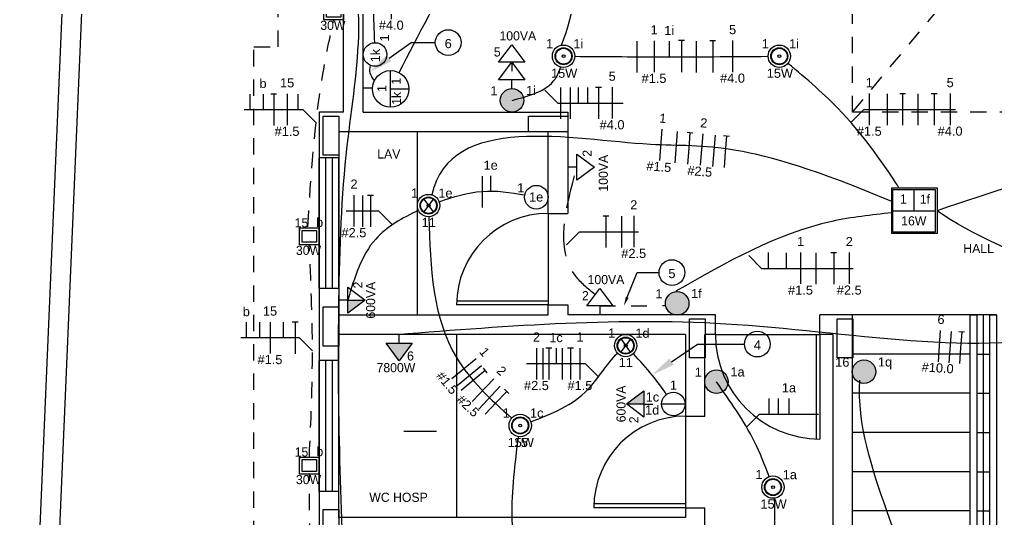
# Model space of a CAD drawing. Header units: metres. Extents: x 134.3 to 218.4, y -41.5 to 17.9.
# Drawn here: x 138.76 to 146.23, y -17.03 to -13.21 of the extents above; entities that cross this region are included whole.
import ezdxf
from ezdxf import colors
from ezdxf.entities.mleader import LeaderData, LeaderLine
from ezdxf.enums import TextEntityAlignment as Align
from ezdxf.math import Vec2, Vec3

# ---------------------------------------------------------------- set-up
doc = ezdxf.new("R2010")
doc.units = ezdxf.units.M
doc.header["$MEASUREMENT"] = 0
for name, pattern in [('CACHE', [0.239999994635582, 0.119999997317791, -0.119999997317791]), ('DASHED2', [0.375, 0.25, -0.125]), ('HIDDEN', [9.524999999999999, 6.35, -3.175]), ('HIDDEN2', [0.1875, 0.125, -0.0625])]:
    doc.linetypes.add(name, pattern=pattern)
for name, color, linetype in [('A-ALVENARIA', 252, 'Continuous'), ('A-esquadrias', 253, 'Continuous'), ('A-projeção', 253, 'HIDDEN'), ('A-TEXTO', 7, 'Continuous'), ('DIAGRAMA UNIFILAR', 6, 'Continuous'), ('ELETRICA', 2, 'Continuous'), ('ELETRODUTO', 4, 'Continuous')]:
    doc.layers.add(name, color=color, linetype=linetype)
doc.styles.add('T1', font='arial.ttf')

# ---------------------------------------------------------------- blocks, each defined once
blk = doc.blocks.new('P12X30V')
at = {"layer": 'A-ALVENARIA'}
for p, q in [((-0.05999999999949068, 0.1500000000000909), (0.06000000000040018, 0.1500000000000909)), ((-0.05999999999949068, -0.1500000000000909), (-0.05999999999949068, 0.1500000000000909)), ((0.06000000000040018, 0.1500000000000909), (0.06000000000040018, -0.1500000000000909)), ((0.06000000000040018, -0.1500000000000909), (-0.05999999999949068, -0.1500000000000909))]:
    blk.add_line(p, q, dxfattribs=at)
blk = doc.blocks.new('TOMADA BAIXA')
at = {"layer": 'ELETRICA', "color": 3}
for p, q in [((-0.09974938848313286, 0.06773035395650595), (0.0002649934379519436, 0.2015772402855589)), ((0.0002649934379519436, 0.2015772402855589), (0.09974938848225179, 0.06773035395650595)), ((0.09974938848225179, 0.06773035395650595), (-0.09974938848313286, 0.06773035395650595)), ((0, 0.06773035395650595), (0, 0))]:
    blk.add_line(p, q, dxfattribs=at)
at = {"color": 3}
blk.add_attdef('POTENCIA', text='', height=0.07, dxfattribs=at).set_placement((0.04711942302499805, 0.2344579187453812), align=Align.CENTER)
blk.add_attdef('CIRCUITO', text='', height=0.07, dxfattribs=at).set_placement((-0.0844135197800382, 0.1113103546743834), align=Align.RIGHT)
blk = doc.blocks.new('PANDORA 1C')
at = {"layer": 'ELETRICA'}
for centre, radius in [((-0.0004069373287336475, 8.39260115981233e-06), 0.08566511403198339), ((-0.0004069373287336475, 8.39260115981233e-06), 0.06507261782051077), ((-0.0004069373287336475, 8.39260115981233e-06), 0.06052334314590212), ((0, 0), 0.01058649644693766)]:
    blk.add_circle(centre, radius, dxfattribs=at)
at = {"style": 'T1'}
blk.add_attdef('CIRCUITO', text='', height=0.07, dxfattribs=at).set_placement((-0.0802396336511322, 0.06097256485399496), align=Align.RIGHT)
blk.add_attdef('RETORNO', (0.07402495489171601, 0.06046307500142578), '', height=0.07, dxfattribs=at)
blk.add_attdef('POTENCIA', text='', height=0.07, dxfattribs=at).set_placement((0.003957231896949853, -0.1648370230679106), align=Align.CENTER)
blk = doc.blocks.new('ORBITA')
at = {"layer": 'ELETRICA'}
for p, q in [((0.03581404838692492, 0.04878964033170519), (-0.0358140483868965, -0.04878964033170519)), ((-0.0354145089034148, 0.04908041997256873), (0.03541450890347164, -0.04908041997256873))]:
    blk.add_line(p, q, dxfattribs=at)
for centre, radius in [((2.842170943040401e-14, 0), 0.08566511403198339), ((2.842170943040401e-14, 0), 0.06507261782051077), ((2.842170943040401e-14, 0), 0.06052334314590212), ((0.0004069373287620692, -8.392601188234039e-06), 0.01058649644693766)]:
    blk.add_circle(centre, radius, dxfattribs=at)
at = {"style": 'T1'}
blk.add_attdef('CIRCUITO', text='', height=0.07, dxfattribs=at).set_placement((-0.07983269632237013, 0.06096417225280673), align=Align.RIGHT)
blk.add_attdef('RETORNO', (0.074313932916084, 0.06008880107931416), '', height=0.07, dxfattribs=at)
blk.add_attdef('POTENCIA', text='', height=0.07, dxfattribs=at).set_placement((0.001138011831767649, -0.163761498567973), align=Align.CENTER)
blk = doc.blocks.new('MINOTAURO PE')
at = {"layer": 'ELETRICA'}
for p, q in [((-0.1711975551135083, -0.1734061335626222), (-0.1711975551135083, 0.1764286654211276)), ((-0.1711975551135083, 0.1764286654211276), (0.1760317666816604, 0.1764286654211276)), ((-0.1622336288772885, -0.1620657256267179), (-0.1622336288772885, 0.1620657256267179)), ((-0.1622336288772885, 0.1620657256267179), (0.1622336288772885, 0.1620657256267179)), ((0, 0), (0, 0.1620657256267179)), ((0.1622336288772885, 0.1620657256267179), (0.1622336288772885, 0.001511265929252659)), ((0.1760317666816604, 0.1764286654211276), (0.1760317666816604, -0.1734061335626222)), ((-0.1622336288772885, 0), (0.1622336288772885, 0)), ((0.1622336288772885, 0.001511265929252659), (0.1622336288772885, -0.1620657256267179)), ((0.1760317666816604, -0.1734061335626222), (-0.1711975551135083, -0.1734061335626222)), ((0.1622336288772885, -0.1620657256267179), (-0.1622336288772885, -0.1620657256267179))]:
    blk.add_line(p, q, dxfattribs=at)
for p in [(-0.08138105776581028, 0.05594650979552965), (-0.001983298316162951, -0.1115673154176338)]:
    blk.add_attdef('POTENCIA', text='', height=0.07).set_placement(p, align=Align.CENTER)
blk.add_attdef('RETORNO', text='', height=0.07).set_placement((0.08269363253091913, 0.09089048470390942), align=Align.MIDDLE)
blk = doc.blocks.new('ARANDELA PIPE')
blk.add_line((0.0754888453522881, 0.05796103639751499), (0.07550200720044646, 0.198855621875548))
at = {"layer": 'ELETRICA'}
for p, q in [((0.2154509174406912, 0.05783316117198022), (-0.06447325044886922, 0.05786247524746831)), ((0.06941862592316762, -0.08094460601774765), (0.06941862592316762, -0.1510229007232153)), ((0.1195050743717493, -0.1510229007232153), (0.01785753983933115, -0.1510229007232153))]:
    blk.add_line(p, q, dxfattribs=at)
blk.add_circle((0.0754889425990939, 0.05888965961832958), 0.1399659622569968, dxfattribs=at)
for tag, p in [('CIRCUITO', (0.0167018470271083, 0.0657455821969919)), ('RETORNO', (0.1478538591619802, 0.0686163668323748)), ('POTENCIA', (0.07268269619304513, -0.04364572888141849))]:
    blk.add_attdef(tag, text='', height=0.07).set_placement(p, align=Align.CENTER)
blk = doc.blocks.new('INTERRUPTOR SIMPLES UMA SEÇÃO')
at = {"layer": 'ELETRICA', "color": 3}
blk.add_circle((0.0579703026845948, -0.0001144189579748156), 0.09038497001393164, dxfattribs=at)
at = {"layer": 'ELETRICA', "color": 3, "style": 'T1'}
blk.add_attdef('CIRCUITO', text='', height=0.07, dxfattribs=at).set_placement((-0.03409850353836119, 0.03627445927574735), align=Align.RIGHT)
blk.add_attdef('RETORNO', text='', height=0.07, dxfattribs=at).set_placement((0.0562332305185671, -0.03342248578538387), align=Align.CENTER)
blk = doc.blocks.new('INTERRUTOR PARALELO')
h = blk.add_hatch(color=3)
h.dxf.hatch_style = 1
h.paths.add_polyline_path([(-0.08990432837336129, 0.05797033665575624, 1), (0.0900956716266387, 0.05797033665575624, 1)])
at = {"layer": 'ELETRICA', "color": 3}
blk.add_circle((9.567162663870477e-05, 0.05797033665575624), 0.09, dxfattribs=at)
at = {"color": 3, "style": 'T1'}
blk.add_attdef('CIRCUITO', text='', height=0.07, dxfattribs=at).set_placement((-0.1115316355115885, 0.0962458779891559), align=Align.RIGHT)
blk.add_attdef('RETORNO', (0.1066648341840718, 0.09808434907999902), '', height=0.07, dxfattribs=at)
blk = doc.blocks.new('INTERRUPTOR DUAS SEÇÕES')
at = {"layer": 'ELETRICA', "color": 3}
blk.add_line((0.03202958439822737, -0.01308951348845441), (-0.1479704156017726, -0.0130895134884544), dxfattribs=at)
blk.add_circle((-0.05797041560177263, -0.01308951348845441), 0.09, dxfattribs=at)
at = {"layer": 'ELETRICA', "color": 3, "style": 'T1'}
blk.add_attdef('CIRCUITO', text='', height=0.07, dxfattribs=at).set_placement((-0.05718645727857907, 0.1318213657047275), align=Align.MIDDLE_CENTER)
for tag, p in [('RETORNO1', (-0.1668040925833578, 0.005821511724923401)), ('RETORNO2', (-0.1658751295896237, -0.0938810670275072))]:
    blk.add_attdef(tag, text='', height=0.07, dxfattribs=at).set_placement(p, align=Align.RIGHT)
blk = doc.blocks.new('REFLETOR HOLOFOTE')
at = {"layer": 'ELETRICA'}
for p, q in [((-0.07499999999998863, 0.1300000000000026), (0.07500000000001705, 0.1300000000000026)), ((-0.07499999999998863, 0), (-0.07499999999998863, 0.1300000000000026)), ((-0.07499999999998863, 0.1300000000000026), (-0.07499999999998863, 0.110000000000003)), ((-0.0549999999999784, 0.110000000000003), (0.05500000000000682, 0.110000000000003)), ((-0.0549999999999784, 0.02000000000000313), (-0.05500000000000682, 0.110000000000003)), ((0.05500000000000682, 0.110000000000003), (0.05500000000000682, 0.02000000000000313)), ((0.07500000000001705, 0.1300000000000026), (0.07500000000001705, 0)), ((0.07500000000001705, 0.1300000000000026), (0.07500000000001705, 0.110000000000003)), ((-0.07499999999998863, 0), (-0.07499999999998863, 0.02000000000000313)), ((0.07500000000001705, 0), (-0.07499999999998863, 0)), ((0.05500000000000682, 0.02000000000000313), (-0.0549999999999784, 0.02000000000000313)), ((0.07500000000001705, 0), (0.07500000000001705, 0.02000000000000313))]:
    blk.add_line(p, q, dxfattribs=at)
blk.add_attdef('RETORNO', text='', height=0.07).set_placement((0.106001681988777, 0.1371687631710776), align=Align.RIGHT)
blk.add_attdef('CIRCUITO', (-0.1120701437672267, 0.1334416269823738), '', height=0.07)
blk.add_attdef('POTENCIA', text='', height=0.07).set_placement((-0.005928180308698572, -0.07714158448719954), align=Align.CENTER)
blk = doc.blocks.new('TOMADA ALTA')
at = {"layer": 'ELETRICA'}
h = blk.add_hatch(color=3, dxfattribs=at)
h.paths.add_polyline_path([(0.01249999999998863, 0.06773035395650595), (0.09974938848222337, 0.06773035395650595), (0.01249999999998863, 0.1851161909740711)])
h.paths.add_polyline_path([(-0.01249999999998863, 0.06773035395650595), (0.01249999999998863, 0.06773035395650595), (0.01249999999998863, 0.1851161909740711), (0.001429712163968588, 0.2000102209067052, -0.005850676231066628), (-0.0009104703348725707, 0.2000041448670515), (-0.01249999999998863, 0.1844941509052092)])
h.paths.add_polyline_path([(-0.09974938848316128, 0.06773035395647753), (-0.01249999999998863, 0.06773035395650595), (-0.01249999999998863, 0.1844941509052092)])
at = {"layer": 'ELETRICA', "color": 3}
for p, q in [((-0.09974938848316128, 0.06773035395647753), (0.0002649934379235219, 0.2015772402855589)), ((0.0002649934379235219, 0.2015772402855589), (0.09974938848222337, 0.06773035395650595)), ((0.09974938848222337, 0.06773035395650595), (-0.09974938848316128, 0.06773035395647753)), ((0, 0.06773035395650595), (0, 0))]:
    blk.add_line(p, q, dxfattribs=at)
at = {"color": 3}
blk.add_attdef('POTENCIA', text='', height=0.07, dxfattribs=at).set_placement((0.02430235107056489, 0.2190974136470485), align=Align.CENTER)
blk.add_attdef('CIRCUITO', text='', height=0.07, dxfattribs=at).set_placement((-0.06613245984283034, 0.129644983554087), align=Align.RIGHT)
blk = doc.blocks.new('TOMADA MEDIA')
at = {"layer": 'ELETRICA'}
blk.add_hatch(color=3, dxfattribs=at).paths.add_polyline_path([(0.09974938848222337, 0.06773035395650595), (0.0002649934379235219, 0.2015772402855589), (-2.842170943040401e-14, 0.2012226058231192), (0, 0.06773035395650595)])
at = {"layer": 'ELETRICA', "color": 3}
for p, q in [((-0.09974938848316128, 0.06773035395647753), (0.0002649934379235219, 0.2015772402855589)), ((0, 0.06773035395650595), (-2.842170943040401e-14, 0.2019337640051901)), ((0.0002649934379235219, 0.2015772402855589), (0.09974938848222337, 0.06773035395650595)), ((0.09974938848222337, 0.06773035395650595), (-0.09974938848316128, 0.06773035395647753)), ((0, 0.06773035395650595), (0, 0))]:
    blk.add_line(p, q, dxfattribs=at)
at = {"color": 3}
blk.add_attdef('POTENCIA', text='', height=0.07, dxfattribs=at).set_placement((0.0008583308241878196, 0.2077314842603082), align=Align.CENTER)
blk.add_attdef('CIRCUITO', text='', height=0.07, dxfattribs=at).set_placement((-0.09469924507881489, 0.110028858060659), align=Align.RIGHT)
blk = doc.blocks.new('APOIO UNIFILAR')
at = {"layer": 'DIAGRAMA UNIFILAR'}
for p, q in [((0, 0), (0.09899494936610154, 0.0989949493661122)), ((0.09899494936610154, 0.0989949493661122), (0.5489949493661186, 0.0989949493661122))]:
    blk.add_line(p, q, dxfattribs=at)
blk = doc.blocks.new('RETORNO PARALELO INTERMEDIARIO')
at = {"layer": 'DIAGRAMA UNIFILAR'}
blk.add_line((0, 0.1200000000000045), (0, 0), dxfattribs=at)
blk = doc.blocks.new('CONDUTOR FASE')
at = {"layer": 'DIAGRAMA UNIFILAR'}
blk.add_line((0, 0.1200000000000045), (0, -0.1200000000000045), dxfattribs=at)
blk = doc.blocks.new('CONDUTOR TERRA')
at = {"layer": 'DIAGRAMA UNIFILAR'}
for p, q in [((0.02250000000000796, 0.1200000000000045), (-0.02250000000000796, 0.1200000000000045)), ((0, 0.1200000000000045), (0, 0)), ((0, 0), (0, -0.1200000000000045))]:
    blk.add_line(p, q, dxfattribs=at)
blk = doc.blocks.new('RETORNO LAMPADA')
at = {"layer": 'DIAGRAMA UNIFILAR'}
blk.add_line((0, 0.1199999084725256), (0, -9.152747892926527e-08), dxfattribs=at)
at = {"layer": 'DIAGRAMA UNIFILAR', "style": 'T1'}
blk.add_attdef('RETORNO', text='', height=0.07, dxfattribs=at).set_placement((0.0001152021416939153, 0.1664967259077362), align=Align.CENTER)
blk = doc.blocks.new('APOIO PEQUENO UNIFILAR')
at = {"layer": 'DIAGRAMA UNIFILAR'}
for p, q in [((0, 0), (0.09899494936610154, 0.0989949493661122)), ((0.09899494936610154, 0.0989949493661122), (0.34899494936613, 0.0989949493661122))]:
    blk.add_line(p, q, dxfattribs=at)
blk = doc.blocks.new('APOIO SIMPLES UNIFILAR')
at = {"layer": 'DIAGRAMA UNIFILAR'}
blk.add_line((0, 0), (0.2500000000000284, 0), dxfattribs=at)
blk = doc.blocks.new('FASE CIRCUITO')
blk.add_line((-0.0006595381719769478, 0.1217348390714454), (-0.0006595381719769478, -0.1182651609285637))
at = {"style": 'T1'}
blk.add_attdef('SEÇÃO', text='', height=0.07, dxfattribs=at).set_placement((-0.0009994579024756867, -0.2000321175484542), align=Align.CENTER)
at = {"layer": 'DIAGRAMA UNIFILAR', "style": 'T1'}
blk.add_attdef('CIRCUITO', text='', height=0.07, dxfattribs=at).set_placement((-0.0003894223512865835, 0.1712448159555833), align=Align.CENTER)
blk = doc.blocks.new('detalhe')
at = {"layer": 'DIAGRAMA UNIFILAR'}
blk.add_circle((0.09863945285275122, 0), 0.09863945285276156, dxfattribs=at)
at = {"layer": 'DIAGRAMA UNIFILAR', "style": 'T1'}
blk.add_attdef('NUMERO', text='', height=0.07, dxfattribs=at).set_placement((0.09863945285275122, -0.04223514421899588), align=Align.CENTER)

msp = doc.modelspace()

# ---------------------------------------------------------------- linework, layer by layer
at = {"layer": 'A-ALVENARIA'}
for p, q in [((139.7721766298354, 2.956554743111724, 0.284), (138.7600015530615, -20.71504958995058, 0.284)), ((141.2385923497336, -13.91504958995051, 0.284), (141.2385923497336, -9.56504958995049, 0.284)), ((141.3885923497336, -13.91504958995051, 0.284), (141.3885923497336, -9.715049589950468, 0.284)), ((141.2385923497336, -13.91504958995051, 0.284), (141.0525905256908, -13.91504958995051, 0.284)), ((141.0525905256908, -13.91504958995051, 0.284), (141.0525905256904, -17.86504958995044, 0.284)), ((141.3885923497336, -13.91504958995051, 0.284), (142.9525905256905, -13.91504958995051, 0.284)), ((142.9525905256905, -13.91504958995051, 0.284), (142.9525905256905, -14.69004958995072, 0.284)), ((142.8025905256899, -14.06504958995049, 0.284), (141.2025905256909, -14.06504958995049, 0.284)), ((141.2025905256909, -14.06504958995049, 0.284), (141.2025905256909, -15.46504958995047, 0.284)), ((141.8025905256908, -14.06504958995049, 0.284), (141.8025905256908, -15.46504958995047, 0.284)), ((142.8025905256899, -14.69004958995072, 0.284), (142.8025905256904, -14.06504958995049, 0.284)), ((141.2025905256914, -14.26504958995031, 0.284), (141.0525905256913, -14.26504958995031, 0.284)), ((142.8025905256908, -14.69004958995072, 0.284), (142.9525905256914, -14.69004958995072, 0.284)), ((141.2025905256914, -15.26504958995031, 0.284), (141.0525905256913, -15.26504958995031, 0.284)), ((142.8025905256904, -15.46504958995035, 0.284), (142.8025905256899, -15.39004958995054, 0.284)), ((142.8025905256908, -15.39004958995054, 0.284), (142.9525905256905, -15.39004958995054, 0.284)), ((142.9525905256905, -15.39004958995042, 0.284), (142.9525905256905, -15.46504958995058, 0.284)), ((141.2025905256909, -15.46504958995047, 0.284), (142.8025905256904, -15.46504958995035, 0.284)), ((144.0823574371192, -15.46504958995058, 0.284), (142.95259052569, -15.46504958995058, 0.284)), ((144.0823574371192, -15.61504958995056, 0.284), (144.0823574371192, -15.4650495899507, 0.284)), ((146.1323574371199, -15.46504958995058, 0.284), (144.882357437119, -15.46504958995058, 0.284)), ((144.8823574371194, -15.61504958995044, 0.284), (144.8823574371194, -15.46504958995058, 0.284)), ((145.1323574371194, -18.86504958995056, 0.284), (145.1323574371194, -15.46504958995058, 0.284)), ((146.1323574371194, -17.86504958995056, 0.284), (146.1323574371199, -15.46504958995058, 0.284)), ((143.852590525691, -15.61504958995056, 0.284), (141.2025905256905, -15.61504958995056, 0.284)), ((141.2025905256905, -17.01504958995076, 0.284), (141.2025905256909, -15.61504958995056, 0.284)), ((143.852590525691, -15.61504958995056, 0.284), (143.852590525691, -16.24004958995079, 0.284)), ((144.0823574371192, -15.61504958995056, 0.284), (144.0025905256907, -15.61504958995056, 0.284)), ((144.0025905256911, -16.24004958995079, 0.284), (144.0025905256911, -15.61504958995044, 0.284)), ((144.9823574371193, -15.61504958995056, 0.284), (144.8823574371194, -15.61504958995056, 0.284)), ((144.9823574371189, -20.56504958995049, 0.284), (144.9823574371193, -15.61504958995056, 0.284)), ((146.0323574371204, -15.76504958995065, 0.284), (145.1323574371199, -15.76504958995054, 0.284)), ((146.0823574371192, -15.76504958995054, 0.284), (146.1823574371192, -15.76504958995065, 0.284)), ((141.2025905256909, -15.8150495899506, 0.284), (141.0525905256908, -15.8150495899506, 0.284)), ((146.0323574371204, -16.06504958995049, 0.284), (145.1323574371199, -16.06504958995049, 0.284)), ((146.0823574371192, -16.06504958995049, 0.284), (146.1823574371192, -16.06504958995049, 0.284)), ((143.852590525691, -16.24004958995079, 0.284), (144.0025905256916, -16.24004958995079, 0.284)), ((146.0323574371204, -16.36504958995044, 0.284), (145.1323574371199, -16.36504958995044, 0.284)), ((146.0823574371192, -16.36504958995044, 0.284), (146.1823574371192, -16.36504958995044, 0.284)), ((146.03235743712, -16.6650495899504, 0.284), (145.1323574371199, -16.6650495899504, 0.284)), ((146.0823574371192, -16.6650495899504, 0.284), (146.1823574371196, -16.6650495899504, 0.284)), ((141.2025905256909, -16.8150495899506, 0.284), (141.0525905256908, -16.8150495899506, 0.284)), ((143.852590525691, -16.94004958995049, 0.284), (143.852590525691, -17.01504958995054, 0.284)), ((143.852590525691, -16.9400495899506, 0.284), (144.0025905256907, -16.9400495899506, 0.284)), ((144.0025905256911, -17.16504958995051, 0.284), (144.0025905256911, -16.9400495899506, 0.284)), ((143.852590525691, -17.01504958995054, 0.284), (141.2025905256905, -17.01504958995065, 0.284)), ((146.03235743712, -16.96504958995047, 0.284), (145.1323574371199, -16.96504958995035, 0.284)), ((146.0823574371188, -16.96504958995047, 0.284), (146.1823574371201, -16.96504958995047, 0.284))]:
    msp.add_line(p, q, dxfattribs=at)
at = {"layer": 'A-ALVENARIA', "elevation": 0.284}
msp.add_lwpolyline([(154.9102648051461, -16.51504958995054), (154.1415440552427, 2.81110786192653), (139.9159017833535, 2.806600276819609), (138.9165524716045, -20.5650495899506)], dxfattribs=at)
at = {"layer": 'A-esquadrias'}
for p, q in [((141.0525905256908, -15.26504958995031, 0.284), (141.0525905256922, -14.26504958995031, 0.284)), ((141.1025905256915, -15.26504958995031, 0.284), (141.1025905256915, -14.26504958995031, 0.284)), ((141.1525905256917, -15.26504958995031, 0.284), (141.1525905256917, -14.26504958995031, 0.284)), ((141.2025905256918, -15.26504958995031, 0.284), (141.2025905256914, -14.26504958995031, 0.284)), ((142.8025905256908, -14.69004958995072, 0.284), (142.8025905256908, -15.39004958995054, 0.284)), ((142.8025905256908, -15.39004958995054, 0.284), (142.1025905256906, -15.39004958995054, 0.284)), ((142.8025905256908, -15.36004958995079, 0.284), (142.1032336782945, -15.36004958995079, 0.284)), ((142.102590525691, -15.61504958995101, 0.284), (142.102590525691, -17.01504958994963, 0.284)), ((144.0823574371197, -15.61504958995044, 0.284), (144.8823574371194, -15.61504958995044, 0.284)), ((144.8523574371197, -15.61504958995044, 0.284), (144.8523574371197, -16.41448689205743, 0.284)), ((144.8823574371194, -15.61504958995044, 0.284), (144.8823574371194, -16.41504958995063, 0.284)), ((141.0525905256904, -16.8150495899506, 0.284), (141.0525905256918, -15.8150495899506, 0.284)), ((141.102590525691, -16.8150495899506, 0.284), (141.102590525691, -15.8150495899506, 0.284)), ((141.1525905256912, -16.8150495899506, 0.284), (141.1525905256912, -15.8150495899506, 0.284)), ((141.2025905256914, -16.8150495899506, 0.284), (141.2025905256909, -15.8150495899506, 0.284)), ((143.852590525691, -16.24004958995079, 0.284), (143.852590525691, -16.9400495899506, 0.284)), ((143.852590525691, -16.9400495899506, 0.284), (143.1525905256908, -16.9400495899506, 0.284)), ((143.852590525691, -16.91004958995086, 0.284), (143.1532336782947, -16.91004958995086, 0.284))]:
    msp.add_line(p, q, dxfattribs=at)
at = {"layer": 'A-esquadrias', "elevation": 0.284}
msp.add_lwpolyline([(146.0823574371197, -15.46504958995058), (146.0823574371197, -17.91504958995063), (146.1823574371192, -17.91504958995063), (146.1823574371192, -15.46504958995058), (146.2323574371193, -15.46504958995058), (146.2323574371198, -17.96504958995058), (146.0323574371191, -17.96504958995058), (146.0323574371195, -15.46504958995058), (146.0823574371197, -15.46504958995058)], dxfattribs=at)
at = {"layer": 'A-esquadrias'}
for centre, radius, start, end in [((142.8025905256908, -15.39004958995054, 0.284), 0.7000000000000455, 90, 180), ((144.8823574371194, -15.61504958995044, 0.284), 0.8, 180, 270), ((143.852590525691, -16.9400495899506, 0.284), 0.7000000000000455, 90, 180)]:
    msp.add_arc(centre, radius, start, end, dxfattribs=at)
at = {"layer": 'A-projeção', "linetype": 'HIDDEN2'}
for p, q in [((145.1323574371194, -13.91504958995063, 0.284), (145.1323574371185, -9.71504958995024, 0.284)), ((145.1323574371194, -13.91504958995051, 0.284), (148.6323574371199, -9.715049589950013, 0.284)), ((148.6323574371194, -13.91504958995051, 0.284), (145.132357437119, -13.9150495899504, 0.284)), ((147.1323574371203, -15.46504958995058, 0.284), (146.1323574371199, -15.46504958995058, 0.284))]:
    msp.add_line(p, q, dxfattribs=at)
at = {"layer": 'A-projeção', "linetype": 'HIDDEN2', "elevation": 0.284}
msp.add_lwpolyline([(153.2823574371204, -22.51504958995065), (148.1323574371226, -22.51504958995065), (148.1323574371226, -19.51504958995065), (145.632357437119, -19.51504958995065), (145.632357437119, -21.21504958995047), (140.5525905256899, -21.21504958995047), (140.5525905256899, -13.41504958995029), (140.7385923497376, -13.41504958995029), (140.7385923497376, -9.065049589950831), (153.2823574371204, -9.065049589950831)], dxfattribs=at)
at = {"layer": 'ELETRICA'}
msp.add_line((141.2703208796474, -15.3528324658167, 0.284), (141.2025905256909, -15.3528324658167, 0.284), dxfattribs=at)
at = {"layer": 'ELETRICA', "color": 3, "linetype": 'DASHED2'}
msp.add_spline([(139.421743968725, -27.22784243148828, 0.284), (146.6848528429527, -19.51504958995065, 0.284), (146.6823574371205, -16.36504958995047, 0.284), (147.9141161332415, -14.96257696415773, 0.284), (148.1385304546508, -14.72724254512944, 0.284), (148.6903764335608, -14.60254912827742)], degree=3, dxfattribs=at)
at = {"layer": 'ELETRODUTO', "linetype": 'CACHE'}
msp.add_line((143.1984739077111, -15.39731923599408, 0.284), (143.6929188905227, -15.3944279701216, 0.284), dxfattribs=at)
at = {"layer": 'ELETRODUTO'}
for points in [[(141.6630192926714, -13.61246923705266, 0.284), (142.1190032109277, -12.74453361637673, 0.284), (142.5265177647015, -11.98757024248803, 0.284)], [(141.4771259000636, -13.3851172027189, 0.284), (141.4563227036903, -12.81920914265049, 0.284)], [(141.4736379573924, -13.67197057594376, 0.284), (141.4412022772777, -13.61651763424156, 0.284), (141.4451149574043, -13.55886862736043, 0.284)], [(148.6903764335608, -14.60254912827742), (147.021536956565, -14.35054030549495, 0.284), (145.7782670581773, -14.66992841609266, 0.284)], [(145.430343381543, -14.68530716186979, 0.284), (144.9738454510855, -14.75085517466081, 0.284), (143.7808079022474, -15.2850495899506, 0.284)], [(146.0559951284921, -18.75062126151067, 0.284), (145.3941884828234, -16.96504958995038, 0.284), (145.1869371000038, -15.96599181992454, 0.284), (145.1869462210696, -15.96583615112559, 0.284)]]:
    msp.add_spline(points, degree=3, dxfattribs=at)
for points, knots in [([(142.9049906134589, -13.4036616612625, 0.2840000000000001), (143.0110395152826, -13.14364619427091, 0.2839999999999999), (143.0695903076196, -12.58282426658565, 0.2839999999999999), (142.7975019260288, -12.15618666393475, 0.284), (142.5265177647015, -11.98757024248803, 0.284)], [0.08565902912966503, 0.08565902912966503, 0.08565902912966503, 0.08565902912966503, 0.8001161770961264, 1.552696843271941, 1.552696843271941, 1.552696843271941, 1.552696843271941]), ([(143.0070040510201, -13.48844574850158, 0.284), (143.2205881952619, -13.49016235555803, 0.2840000000000001), (143.7135084521444, -13.49377128322929, 0.284), (144.2064330518364, -13.49047685002441, 0.2839999999999999), (144.4857716592781, -13.48840341755981, 0.284)], [0.08566388570020972, 0.08566388570020972, 0.08566388570020972, 0.08566388570020972, 0.7264281291702843, 1.564451248050891, 1.564451248050891, 1.564451248050891, 1.564451248050891]), ([(142.5273956789094, -13.82505427582021, 0.284), (142.6588578201591, -13.7907820233665, 0.284), (142.827763540744, -13.74674820920727, 0.2839999999999999), (142.887592121733, -13.6040781885498, 0.284), (142.8984913557104, -13.57031312308739, 0.284)], [0, 0, 0, 0, 0.366354903333126, 0.4707015901999258, 0.4707015901999258, 0.4707015901999258, 0.4707015901999258]), ([(145.4864797260707, -14.49321105671152, 0.284), (145.4311345609238, -14.40555889292171, 0.284), (145.1591800123647, -13.98477609475269, 0.284), (144.7803458743576, -13.66084216747314, 0.284), (144.6375636337512, -13.54220749573949, 0.284)], [0, 0, 0, 0, 0.9368154385304712, 1.491078914334181, 1.491078914334181, 1.491078914334181, 1.491078914334181]), ([(145.4314706846144, -14.59902755308849, 0.284), (144.2795350196537, -14.11309712442694, 0.2839999999999999), (143.691889987402, -14.28737540808289, 0.284), (142.0529118001666, -13.91504958995051, 0.284), (141.912678671936, -14.54744271852155, 0.284)], [0, 0, 0, 0, 1.557720321678991, 3.643751700282571, 3.643751700282571, 3.643751700282571, 3.643751700282571]), ([(141.9693301856245, -14.60084133407643, 0.284), (142.0779951312432, -14.56262793027863, 0.284), (142.2926696557387, -14.4971082805117, 0.284), (142.5147183132056, -14.52833686552776, 0.284), (142.6243595604622, -14.54867791672928, 0.284)], [0.08362649882600934, 0.08362649882600934, 0.08362649882600934, 0.08362649882600934, 0.4230989355299308, 0.7519631340695728, 0.7519631340695728, 0.7519631340695728, 0.7519631340695728]), ([(141.8112659355521, -14.66639147986788, 0.284), (141.6869383851563, -14.72614091589974, 0.284), (141.4150758587901, -14.8749629249713, 0.284), (141.3225327076162, -15.18046919095102, 0.284), (141.2703208796474, -15.35283246581669, 0.284)], [0.08225153063729604, 0.08225153063729604, 0.08225153063729604, 0.08225153063729604, 0.4791197383194907, 0.9928944657295291, 0.9928944657295291, 0.9928944657295291, 0.9928944657295291]), ([(141.8910022316697, -14.71530564402696, 0.284), (141.9003494536012, -15.10535397618561, 0.284), (141.9323157685778, -15.70919366843909, 0.2839999999999999), (142.362698190507, -16.11178659533265, 0.284), (142.5251589470274, -16.25494154804873, 0.284)], [0.08057631463741559, 0.08057631463741559, 0.08057631463741559, 0.08057631463741559, 1.182494557024885, 1.811140292713166, 1.811140292713166, 1.811140292713166, 1.811140292713166]), ([(147.8764153485174, -15.54129574371695, 0.284), (147.5404535033444, -15.42729662036868, 0.284), (146.7718245698742, -15.16450850721341, 0.284), (146.0235115285997, -14.84813613578635, 0.284), (145.7784344794254, -14.66943271586479, 0.284)], [0.08602472772425263, 0.08602472772425263, 0.08602472772425263, 0.08602472772425263, 1.150007182923975, 2.522354485627344, 2.522354485627344, 2.522354485627344, 2.522354485627344]), ([(142.6701997523677, -16.28245245572544, 0.284), (142.8335940939709, -16.22274922291539, 0.284), (143.104229094198, -16.10781449041026, 0.284), (143.2476838326332, -15.8432616330505, 0.2839999999999998), (143.3327371656557, -15.75822803957109, 0.2839999999999999)], [0.08212421052973523, 0.08212421052973523, 0.08212421052973523, 0.08212421052973523, 0.5834588182670619, 0.9444326735856834, 0.9444326735857438, 0.9444326735857438, 0.9444326735857438]), ([(143.7096592708536, -16.07366213621876, 0.2839999999999999), (143.6748975673191, -16.02460838267021, 0.284), (143.5956647247481, -15.91639938577007, 0.284), (143.505568410229, -15.81701175499349, 0.284), (143.4549039778297, -15.76288559520993, 0.284)], [0.08988748625579414, 0.08988748625579414, 0.08988748625579414, 0.08988748625579414, 0.2700911416422337, 0.4922339460435586, 0.4922339460435586, 0.4922339460435586, 0.4922339460435586]), ([(144.4932715665046, -16.70224087665848, 0.284), (144.4594131967976, -16.61166484312224, 0.284), (144.3572674992793, -16.35335208252135, 0.284), (144.1959763672602, -16.12554146245075, 0.284), (144.0907173025327, -15.97687158517067, 0.284)], [0.0853594660314734, 0.0853594660314734, 0.0853594660314734, 0.0853594660314734, 0.3745461099890159, 0.9177978075628064, 0.9177978075628064, 0.9177978075628064, 0.9177978075628064]), ([(142.9529314081051, -18.79953419624354, 0.284), (142.8870400631512, -18.59617979777039, 0.284), (142.6999212030819, -18.0144755460385, 0.2839999999999999), (142.4768152825796, -17.20590652235608, 0.284), (142.5495777091969, -16.6028258338327, 0.284), (142.5778411863475, -16.39626794668847, 0.284)], [0.1054747253583841, 0.1054747253583841, 0.1054747253583841, 0.1054747253583841, 0.7488027780124629, 1.942232396274539, 2.563521212762204, 2.563521212762204, 2.563521212762204, 2.563521212762204]), ([(144.5310366883364, -16.86787775347355, 0.284), (144.5496922873224, -17.14292496527961, 0.284), (144.4524811383181, -17.68553832799266, 0.284), (144.4595583541207, -18.22967434776283, 0.284), (144.4641815496945, -18.49799016603176, 0.284)], [0.08550511086112408, 0.08550511086112408, 0.08550511086112408, 0.08550511086112408, 0.912773811309902, 1.717323981765614, 1.717323981765614, 1.717323981765614, 1.717323981765614])]:
    msp.add_open_spline(points, degree=3, knots=knots, dxfattribs=at)
at = {"layer": 'ELETRODUTO', "color": 1}
msp.add_spline([(141.2391433823712, -17.40172782006559, 0.2839999999999847), (141.2025905256911, -16.20349563079374, 0.2839999999999918), (141.2031990298737, -15.3528324658167, 0.284), (141.2666269932397, -14.17356979339885), (141.3549857896041, -13.27882747683608, 0.284), (141.3273736657402, -12.6920159793535), (141.3273736657402, -12.27637107659428, 0.284)], degree=3, dxfattribs=at)
at = {"layer": 'ELETRODUTO', "linetype": 'HIDDEN2'}
for points in [[(140.965421810406, -14.79262216936016, 0.284), (141.0798756280515, -13.62526665912928, 0.284), (141.1625152184739, -13.20901034476725, 0.284)], [(140.9766629256715, -16.55275968956203, 0.284), (141.0004142198869, -15.73829441381343, 0.284), (140.9762318455736, -14.93005368350663, 0.284)], [(140.9760930990285, -18.30967386060947, 0.284), (140.9810819021012, -17.44595785088471, 0.284), (140.9766629256715, -16.68275968956203, 0.284)]]:
    msp.add_spline(points, degree=3, dxfattribs=at)
at = {"layer": 'ELETRODUTO'}
for points in [[(142.9213417477376, -13.48775180438233, 0.284), (142.9214770557661, -13.48775290481792, 0.284), (142.9216123637946, -13.48775400525352, 0.284), (142.9217476718231, -13.48775510568882, 0.284)], [(142.9217486850663, -13.48776019698349, 0.284), (142.9217483473186, -13.48775849988526, 0.284), (142.9217480095709, -13.48775680278704, 0.2840000000000001), (142.9217476718232, -13.48775510568882, 0.2840000000000001)]]:
    msp.add_open_spline(points, degree=3, dxfattribs=at)
at = {"layer": 'ELETRODUTO', "linetype": 'DASHED2'}
msp.add_spline([(143.1619655881769, -15.31155336402773, 0.284), (143.0141099398222, -15.16998353487969, 0.284), (143.0231410307313, -14.33529011536949, 0.284)], degree=3, dxfattribs=at)
at = {"layer": 'ELETRODUTO', "color": 4, "linetype": 'ByBlock'}
msp.add_spline([(141.6508143267312, -15.61504958995056, 0.284), (144.2463454191614, -15.53829604336549, 0.284), (147.0129557201468, -15.56678853929812, 0.2839999999999999), (148.6903764335608, -14.60254912827742)], degree=3, dxfattribs=at)

# ---------------------------------------------------------------- block references
at = {"layer": 'A-ALVENARIA'}
for p in [(141.1431990298678, -14.09504958921298, 0.284), (141.1431990298733, -15.55504958921392, 0.284), (143.9431990298835, -15.64504958921407, 0.284), (145.0729659413136, -15.64504958921407, 0.284), (141.1431990298769, -17.1050495892141, 0.284)]:
    msp.add_blockref('P12X30V', p, dxfattribs=at)
at = {"layer": 'A-ALVENARIA', "rotation": 269.9999999999999}
msp.add_blockref('P12X30V', (142.803199029885, -14.00504958921465, 0.284), dxfattribs=at)
at = {"layer": 'DIAGRAMA UNIFILAR'}
for name, p, values in [('FASE CIRCUITO', (141.6041222232338, -13.08538606340537, 0.5680000000000001), {'CIRCUITO': '5', 'SEÇÃO': '#4.0'}), ('detalhe', (141.9403407731834, -13.38377637968503, 0.2839999999999999), {'NUMERO': '6'}), ('FASE CIRCUITO', (143.6140375295999, -13.49194090266714, 0.2839999999999999), {'CIRCUITO': '1', 'SEÇÃO': '#1.5'}), ('FASE CIRCUITO', (144.2145859781266, -13.49028333246174, 0.2839999999999999), {'CIRCUITO': '5', 'SEÇÃO': '#4.0'}), ('RETORNO LAMPADA', (140.6222214485213, -13.89718449193699, 0.2839999999999999), {'RETORNO': 'b'}), ('FASE CIRCUITO', (140.807018027672, -13.89718449193699, 0.2839999999999999), {'CIRCUITO': '15', 'SEÇÃO': '#1.5'}), ('FASE CIRCUITO', (143.2933475259074, -13.84649138807704, 0.2839999999999999), {'CIRCUITO': '5', 'SEÇÃO': '#4.0'}), ('FASE CIRCUITO', (145.2601624762216, -13.8957236928939, 0.2840000000000001), {'CIRCUITO': '1', 'SEÇÃO': '#1.5'}), ('FASE CIRCUITO', (145.8786894116035, -13.8957236928939, 0.2840000000000001), {'CIRCUITO': '5', 'SEÇÃO': '#4.0'}), ('RETORNO LAMPADA', (142.3635852459916, -14.52207407924925, 0.284), {'RETORNO': '1e'}), ('FASE CIRCUITO', (141.3185594860057, -14.67187055199419, 0.284), {'CIRCUITO': '2', 'SEÇÃO': '#2.5'}), ('FASE CIRCUITO', (143.4587005159297, -14.83052806865499, 0.2839999999999999), {'CIRCUITO': '2', 'SEÇÃO': '#2.5'}), ('FASE CIRCUITO', (144.7346353379801, -15.11100212753824, 0.2839999999999999), {'CIRCUITO': '1', 'SEÇÃO': '#1.5'}), ('FASE CIRCUITO', (145.1070895468779, -15.11100212753824, 0.284), {'CIRCUITO': '2', 'SEÇÃO': '#2.5'}), ('detalhe', (143.6515319344549, -15.14236615859929, 0.284), {'NUMERO': '5'}), ('RETORNO LAMPADA', (140.4944916480221, -15.64240482599214, 0.2839999999999999), {'RETORNO': 'b'}), ('FASE CIRCUITO', (140.6764202712082, -15.64240482599214, 0.2839999999999999), {'CIRCUITO': '15', 'SEÇÃO': '#1.5'}), ('FASE CIRCUITO', (142.71448740551, -15.84082357993536, 0.284), {'CIRCUITO': '2', 'SEÇÃO': '#2.5'}), ('RETORNO LAMPADA', (142.8635068339189, -15.84082367146284, 0.284), {'RETORNO': '1c'}), ('FASE CIRCUITO', (143.0473526165561, -15.84082357993536, 0.2839999999999999), {'CIRCUITO': '1', 'SEÇÃO': '#1.5'}), ('detalhe', (144.3047027547278, -15.68896680964683, 0.284), {'NUMERO': '4'}), ('RETORNO LAMPADA', (144.6449177863998, -16.22474007542085, 0.284), {'RETORNO': '1a'})]:
    msp.add_blockref(name, p, dxfattribs=at).add_auto_attribs(values)
for name, p in [('RETORNO PARALELO INTERMEDIARIO', (140.5224398563397, -13.89718449193699, 0.2839999999999999)), ('CONDUTOR TERRA', (140.7040026123748, -13.89718449193699, 0.2839999999999999)), ('RETORNO PARALELO INTERMEDIARIO', (140.8898139852207, -13.897184491937, 0.2839999999999999)), ('APOIO UNIFILAR', (142.9447426655743, -14.9295230180211, 0.2839999999999999)), ('RETORNO PARALELO INTERMEDIARIO', (140.5946391073547, -15.64240491751963, 0.2839999999999999)), ('RETORNO PARALELO INTERMEDIARIO', (140.7764202712082, -15.64240482599215, 0.2839999999999999)), ('CONDUTOR TERRA', (140.8675859893002, -15.64240482599214, 0.2839999999999999)), ('APOIO SIMPLES UNIFILAR', (141.7004225237079, -16.35452445548344))]:
    msp.add_blockref(name, p, dxfattribs=at)
at = {"layer": 'DIAGRAMA UNIFILAR', "xscale": -1}
for p in [(141.0279975617409, -13.9961794413031, 0.2839999999999999), (141.0004152205743, -15.74139977535825, 0.2839999999999999)]:
    msp.add_blockref('APOIO UNIFILAR', p, dxfattribs=at)
at = {"layer": 'DIAGRAMA UNIFILAR'}
for p, rotation, values in [((143.6643457991516, -14.16767453834031, 0.2839999999999999), 355.3440822832199, {'CIRCUITO': '1', 'SEÇÃO': '#1.5'}), ((143.977390288955, -14.20358714607592, 0.284), 355.3440822832199, {'CIRCUITO': '2', 'SEÇÃO': '#2.5'}), ((145.7949871261064, -15.70590209983634, 0.2840000000000659), 356.1063735367765, {'CIRCUITO': '6', 'SEÇÃO': '#10.0'}), ((142.1581831272794, -15.88093404891919, 0.284), 309.6952218805758, {'CIRCUITO': '1', 'SEÇÃO': '#1.5'}), ((142.3049298380284, -16.04300555952942), 316.4167779750081, {'CIRCUITO': '2', 'SEÇÃO': '#2.5'})]:
    msp.add_blockref('FASE CIRCUITO', p, dxfattribs=dict(at, rotation=rotation)).add_auto_attribs(values)
for name, p, rotation in [('CONDUTOR FASE', (145.877335226496, -15.71150682727664, 0.2840000000000659), 356.1063735367765), ('CONDUTOR TERRA', (145.9580738819323, -15.71700201363159, 0.2840000000000659), 356.1063735367765), ('CONDUTOR FASE', (142.3547075139953, -16.09858572933551), 316.4167779750081), ('CONDUTOR TERRA', (142.4040578143699, -16.13734851951726), 316.4167779750081)]:
    msp.add_blockref(name, p, dxfattribs=dict(at, rotation=rotation))
at = {"layer": 'ELETRICA'}
for name, p, values in [('REFLETOR HOLOFOTE', (141.1625152184739, -13.20901034476725, 0.284), {'CIRCUITO': '15', 'RETORNO': 'b', 'POTENCIA': '30W'}), ('TOMADA BAIXA', (142.5243367083302, -13.60126879230833, 0.284), {'POTENCIA': '100VA', 'CIRCUITO': '5'}), ('RETORNO LAMPADA', (143.7292175086264, -13.49203483678819, 0.2839999999999999), {'RETORNO': '1i'}), ('PANDORA 1C', (142.9217486850663, -13.48776019698349, 0.284), {'CIRCUITO': '1', 'RETORNO': '1i', 'POTENCIA': '15W'}), ('PANDORA 1C', (144.5718412323495, -13.48776019698349, 0.284), {'CIRCUITO': '1', 'RETORNO': '1i', 'POTENCIA': '15W'}), ('INTERRUTOR PARALELO', (142.5273000072827, -13.88302461247596, 0.284), {'CIRCUITO': '1', 'RETORNO': '1i'}), ('INTERRUPTOR SIMPLES UMA SEÇÃO', (142.6551272302949, -14.56573949957453, 0.284), {'RETORNO': '1e', 'CIRCUITO': '1'}), ('ORBITA', (141.8886624949432, -14.62967248809903, 0.284), {'CIRCUITO': '1', 'RETORNO': '1e', 'POTENCIA': '11'}), ('REFLETOR HOLOFOTE', (140.9762318455736, -14.93005368350663, 0.284), {'CIRCUITO': '15', 'RETORNO': 'b', 'POTENCIA': '30W'}), ('TOMADA BAIXA', (143.1984739077116, -15.46504958995058, 0.284), {'POTENCIA': '100VA', 'CIRCUITO': '2'}), ('INTERRUTOR PARALELO', (143.7899684397525, -15.43575811261587, 0.284), {'CIRCUITO': '1', 'RETORNO': '1f'}), ('ORBITA', (143.3961069896374, -15.70058450419512, 0.284), {'CIRCUITO': '1', 'RETORNO': '1d', 'POTENCIA': '11'}), ('ORBITA', (143.3961069896374, -15.70058450419512, 0.284), {'CIRCUITO': '1', 'RETORNO': '1', 'POTENCIA': '11'}), ('INTERRUTOR PARALELO', (145.2190639544783, -15.95846755564787, 0.284), {'CIRCUITO': '16', 'RETORNO': '1q'}), ('INTERRUTOR PARALELO', (144.090621630906, -16.03484192182643, 0.284), {'CIRCUITO': '1', 'RETORNO': '1a'}), ('INTERRUPTOR DUAS SEÇÕES', (143.8192873019069, -16.13427127106166, 0.284), {'RETORNO1': '1c', 'RETORNO2': '1d', 'CIRCUITO': '1'}), ('PANDORA 1C', (142.5899844990057, -16.31141899278245, 0.284), {'CIRCUITO': '1', 'RETORNO': '1', 'POTENCIA': '15W'}), ('PANDORA 1C', (142.5899844990057, -16.31141899278245, 0.284), {'CIRCUITO': '1', 'RETORNO': '1c', 'POTENCIA': '15'}), ('REFLETOR HOLOFOTE', (140.9766629256714, -16.68275968956203, 0.284), {'CIRCUITO': '15', 'RETORNO': 'b', 'POTENCIA': '30W'}), ('PANDORA 1C', (144.5233770513064, -16.78260166835324, 0.284), {'CIRCUITO': '1', 'RETORNO': '1a', 'POTENCIA': '15W'})]:
    msp.add_blockref(name, p, dxfattribs=at).add_auto_attribs(values)
ref = msp.add_blockref('INTERRUPTOR SIMPLES UMA SEÇÃO', (141.4796132627085, -13.41657200786831, 0.284), dxfattribs=dict(at, rotation=269.9999999999999))
ref.add_attrib('RETORNO', '1k', dxfattribs={"color": 3, "height": 0.07, "rotation": 449.9999999999999, "style": 'T1'}).set_placement((141.5164772707839, -13.4830712684005, 0.284), align=Align.CENTER)
ref.add_attrib('CIRCUITO', '1', dxfattribs={"color": 3, "height": 0.07, "rotation": 449.9999999999999, "style": 'T1'}).set_placement((141.586174215845, -13.32078182629448, 0.284), align=Align.RIGHT)
for name, p in [('CONDUTOR FASE', (143.4824146336154, -13.49154730013868, 0.2839999999999999)), ('CONDUTOR TERRA', (143.8229836060492, -13.48854825817204, 0.2839999999999999)), ('CONDUTOR FASE', (143.9360618415684, -13.49164969729232, 0.2839999999999999)), ('CONDUTOR TERRA', (144.0617992293168, -13.49113150858097, 0.2839999999999999)), ('TOMADA BAIXA', (142.5240717148923, -13.73511567863738, 0.284)), ('CONDUTOR FASE', (142.8981036844567, -13.84649138807706, 0.284)), ('CONDUTOR FASE', (142.9717764167732, -13.84649138807704, 0.2839999999999999)), ('RETORNO PARALELO INTERMEDIARIO', (143.0324961987876, -13.84649138807706, 0.284)), ('RETORNO PARALELO INTERMEDIARIO', (143.1037646683478, -13.84649138807704, 0.284)), ('CONDUTOR TERRA', (143.1889568304925, -13.84649138807704, 0.284)), ('CONDUTOR FASE', (145.395213302216, -13.8957236928939, 0.2840000000000001)), ('CONDUTOR TERRA', (145.5147393723934, -13.8957236928939, 0.2840000000000001)), ('CONDUTOR FASE', (145.6315793294667, -13.8957236928939, 0.2840000000000001)), ('CONDUTOR TERRA', (145.7551343705351, -13.8957236928939, 0.2840000000000001)), ('APOIO SIMPLES UNIFILAR', (145.3343000667537, -13.8957236928939, 0.2840000000000001)), ('CONDUTOR FASE', (142.2979796190043, -14.52479612736894, 0.284)), ('CONDUTOR FASE', (141.3838113133259, -14.67187055199419, 0.284)), ('CONDUTOR TERRA', (141.4450213025027, -14.67187055199419, 0.284)), ('CONDUTOR TERRA', (143.2453687536556, -14.83052806865499, 0.2839999999999999)), ('CONDUTOR FASE', (143.3642558873792, -14.83052806865499, 0.2839999999999999)), ('RETORNO PARALELO INTERMEDIARIO', (144.4850585443443, -15.1092672884668, 0.284)), ('RETORNO PARALELO INTERMEDIARIO', (144.6228893358153, -15.11100212753824, 0.2839999999999999)), ('CONDUTOR FASE', (144.8505874108418, -15.11100212753824, 0.2839999999999999)), ('CONDUTOR TERRA', (144.9875171644056, -15.11100212753824, 0.284)), ('CONDUTOR FASE', (142.7626249815418, -15.84082357993536, 0.284)), ('CONDUTOR TERRA', (142.8087219860113, -15.84082357993536, 0.284)), ('CONDUTOR FASE', (142.9110907888386, -15.84082357993536, 0.284)), ('CONDUTOR TERRA', (142.97456674433, -15.84082357993536, 0.284)), ('RETORNO PARALELO INTERMEDIARIO', (144.4924643468704, -16.22474007542085, 0.284)), ('RETORNO PARALELO INTERMEDIARIO', (144.5626334415896, -16.22474007542085, 0.284)), ('APOIO UNIFILAR', (144.3209228370337, -16.32373502478695, 0.284))]:
    msp.add_blockref(name, p, dxfattribs=at)
ref = msp.add_blockref('ARANDELA PIPE', (141.5396152504568, -13.6621218273918, 0.284), dxfattribs=dict(at, rotation=269.9999999999999))
ref.add_attrib('CIRCUITO', '1', dxfattribs={"layer": '0', "height": 0.07, "rotation": 450}).set_placement((141.6753608326538, -13.6788236744189, 0.284), align=Align.CENTER)
ref.add_attrib('RETORNO', '1k', dxfattribs={"layer": '0', "height": 0.07, "rotation": 450}).set_placement((141.6782316172892, -13.80997568655378, 0.284), align=Align.CENTER)
ref.add_attrib('POTENCIA', '1', dxfattribs={"layer": '0', "height": 0.07, "rotation": 450}).set_placement((141.5659695215754, -13.73480452358483, 0.284), align=Align.CENTER)
at = {"layer": 'ELETRICA', "xscale": -1, "rotation": 180}
for name, p in [('APOIO PEQUENO UNIFILAR', (142.7784225195984, -13.74749643871093, 0.284)), ('APOIO UNIFILAR', (144.3373512435244, -15.01200717817213, 0.284))]:
    msp.add_blockref(name, p, dxfattribs=at)
at = {"layer": 'ELETRICA'}
for name, p, rotation in [('CONDUTOR FASE', (143.7811577513817, -14.18249085404018, 0.2839999999999999), 355.3440822832199), ('CONDUTOR TERRA', (143.8782115344835, -14.19354221226875, 0.284), 355.3440822832199), ('CONDUTOR FASE', (144.0707148080863, -14.21182927146857, 0.284), 355.3440822832199), ('CONDUTOR TERRA', (144.1582202552655, -14.21844332897813, 0.284), 355.3440822832199), ('CONDUTOR FASE', (142.2007734073917, -15.93224299494594, 0.284), 309.6952218805758), ('CONDUTOR TERRA', (142.2302331327538, -15.96773342737762, 0.284), 309.6952218805758)]:
    msp.add_blockref(name, p, dxfattribs=dict(at, rotation=rotation))
ref = msp.add_blockref('TOMADA BAIXA', (142.9554106767748, -14.33529011536993, 0.284), dxfattribs=dict(at, rotation=269.9999999999999))
ref.add_attrib('POTENCIA', '100VA', dxfattribs={"layer": '0', "color": 3, "height": 0.07, "rotation": 449.9999999999999}).set_placement((143.2598685955202, -14.38240953839491, 0.284), align=Align.CENTER)
ref.add_attrib('CIRCUITO', '2', dxfattribs={"layer": '0', "color": 3, "height": 0.07, "rotation": 449.9999999999999}).set_placement((143.1367210314492, -14.20420992892321, 0.284), align=Align.RIGHT)
ref = msp.add_blockref('MINOTAURO PE', (145.6019982336774, -14.66992841609266, 0.284), dxfattribs=at)
ref.add_attrib('POTENCIA', '1', dxfattribs={"layer": '0', "height": 0.07}).set_placement((145.5206171759116, -14.61398190629713, 0.284), align=Align.CENTER)
ref.add_attrib('RETORNO', '1f', dxfattribs={"layer": '0', "height": 0.07}).set_placement((145.6846918662084, -14.57903793138875, 0.284), align=Align.MIDDLE)
ref.add_attrib('POTENCIA', '16W', dxfattribs={"layer": '0', "height": 0.07}).set_placement((145.6000149353613, -14.78149573151029, 0.284), align=Align.CENTER)
at = {"layer": 'ELETRICA', "xscale": -1}
msp.add_blockref('APOIO PEQUENO UNIFILAR', (141.6078062626921, -14.77086550136032, 0.284), dxfattribs=at)
at = {"layer": 'ELETRICA'}
ref = msp.add_blockref('TOMADA MEDIA', (141.2025905256909, -15.3528324658167, 0.284), dxfattribs=dict(at, rotation=269.9999999999999))
ref.add_attrib('POTENCIA', '600VA', dxfattribs={"layer": '0', "color": 3, "height": 0.07, "rotation": 449.9999999999999}).set_placement((141.4803220099512, -15.35369079664088, 0.284), align=Align.CENTER)
ref.add_attrib('CIRCUITO', '2', dxfattribs={"layer": '0', "color": 3, "height": 0.07, "rotation": 449.9999999999999}).set_placement((141.3826193837516, -15.21146655407121, 0.284), align=Align.RIGHT)
ref = msp.add_blockref('TOMADA ALTA', (141.6633143267313, -15.61504958995101, 0.284), dxfattribs=dict(at, rotation=180))
ref.add_attrib('POTENCIA', '7800W', dxfattribs={"layer": '0', "color": 3, "height": 0.07, "rotation": 360}).set_placement((141.6390119756607, -15.90414700359806, 0.284), align=Align.CENTER)
ref.add_attrib('CIRCUITO', '6', dxfattribs={"layer": '0', "color": 3, "height": 0.07, "rotation": 360}).set_placement((141.7761134532407, -15.8146945735051, 0.284), align=Align.RIGHT)
at = {"layer": 'ELETRICA', "rotation": 89.99999999999999}
msp.add_blockref('TOMADA MEDIA', (143.6035865323486, -16.14736078455012, 0.284), dxfattribs=at).add_auto_attribs({'POTENCIA': '600VA', 'CIRCUITO': '2'})
at = {"layer": 'ELETRODUTO', "color": 7, "true_color": 0xffffff}
for name, p in [('APOIO SIMPLES UNIFILAR', (143.1274174689645, -13.84649138807704, 0.284)), ('APOIO UNIFILAR', (145.1192787117267, -13.99471864226001, 0.2840000000000001)), ('APOIO SIMPLES UNIFILAR', (145.6682736610928, -13.8957236928939, 0.2840000000000001)), ('APOIO SIMPLES UNIFILAR', (144.8863461928905, -15.11100212753824, 0.284))]:
    msp.add_blockref(name, p, dxfattribs=at)
at = {"layer": 'ELETRODUTO', "xscale": -1}
msp.add_blockref('APOIO UNIFILAR', (143.187501783285, -15.93981862082895, 0.284), dxfattribs=at)

# ---------------------------------------------------------------- texts
at = {"layer": 'A-TEXTO'}
for s, p in [('LAV', (141.4961345065835, -14.26980575226975, 0.284)), ('HALL', (145.9787407603703, -14.99328051942416, 0.284)), ('WC HOSP', (141.4351733918715, -16.89553659779472, 0.284))]:
    msp.add_text(s, height=0.07, dxfattribs=at).set_placement(p)

# ---------------------------------------------------------------- leaders
at = {"layer": 'DIAGRAMA UNIFILAR'}
ml = msp.add_multileader_mtext('Standard', dxfattribs=at)
ml.set_content(' ', color=256)
ml.set_leader_properties()
ml.build(insert=Vec2(0, 0))
ml.multileader.update_dxf_attribs({"text_right_attachment_type": 6, "dogleg_length": 0.36, "arrow_head_size": 0.18})
ctx = ml.context
ctx.base_point, ctx.char_height, ctx.arrow_head_size, ctx.landing_gap_size, ctx.plane_origin = Vec3(141.9403407731834, -13.38377637968503, 0.2839999999999999), 0.18, 0.18, 0.09, Vec3(141.4396915754479, -13.60751848516548, 0.2839999999999999)
ctx.right_attachment = 6
notes = []
notes.append((ctx, [(0, (1, 1, 0), (141.7544004021474, -13.38377637968503, 0.2839999999999999), (1, 0), 0.1859403710359265, [(0, [(141.4396915754479, -13.60751848516548, 0.2839999999999999)], 0, [])])]))
ctx.mtext.insert, ctx.mtext.flow_direction = Vec3(142.0303407731834, -13.29377637968503, 0.2839999999999999), 5
ml = msp.add_multileader_mtext('Standard', dxfattribs=at)
ml.set_content(' ', color=256)
ml.set_leader_properties()
ml.build(insert=Vec2(0, 0))
ml.multileader.update_dxf_attribs({"text_right_attachment_type": 6, "dogleg_length": 0.36, "arrow_head_size": 0.07})
ctx = ml.context
ctx.base_point, ctx.char_height, ctx.arrow_head_size, ctx.landing_gap_size, ctx.plane_origin = Vec3(143.6515319344549, -15.14236615859929, 0.284), 0.18, 0.07, 0.09, Vec3(143.3820652568045, -15.39624568601264, 0.284)
ctx.right_attachment = 6
notes.append((ctx, [(0, (1, 1, 0), (143.485409573937, -15.14236615859929, 0.284), (1, 0), 0.1661223605178611, [(0, [(143.3820652568045, -15.39624568601264, 0.284)], 0, [])])]))
ctx.mtext.insert, ctx.mtext.flow_direction = Vec3(143.7415319344549, -15.05236615859929, 0.284), 5
ml = msp.add_multileader_mtext('Standard', dxfattribs=at)
ml.set_content(' ', color=256)
ml.set_leader_properties()
ml.build(insert=Vec2(0, 0))
ml.multileader.update_dxf_attribs({"text_right_attachment_type": 6, "dogleg_length": 0.36, "arrow_head_size": 0.18})
ctx = ml.context
ctx.base_point, ctx.char_height, ctx.arrow_head_size, ctx.landing_gap_size, ctx.plane_origin = Vec3(144.3047027547278, -15.68896680964683, 0.284), 0.18, 0.18, 0.09, Vec3(143.5981095768552, -15.92495574925141, 0.284)
ctx.right_attachment = 6
notes.append((ctx, [(0, (1, 1, 0), (143.9447027547278, -15.68896680964683, 0.284), (1, 0), 0.36, [(0, [(143.5981095768552, -15.92495574925141, 0.284)], 0, [])])]))
ctx.mtext.insert, ctx.mtext.flow_direction = Vec3(144.3947027547278, -15.59896680964683, 0.284), 5
for ctx, leaders in notes:
    for number, flags, end, landing, length, lines in leaders:
        leader = LeaderData()
        leader.index, (leader.has_last_leader_line, leader.has_dogleg_vector, leader.attachment_direction) = number, flags
        leader.last_leader_point, leader.dogleg_vector, leader.dogleg_length = Vec3(end), Vec3(landing), length
        for number, points, colour, breaks in lines:
            line = LeaderLine()
            line.index, line.vertices, line.color, line.breaks = number, Vec3.list(points), colors.encode_raw_color(colour), breaks
            leader.lines.append(line)
        ctx.leaders.append(leader)

doc.saveas('drawing.dxf')
